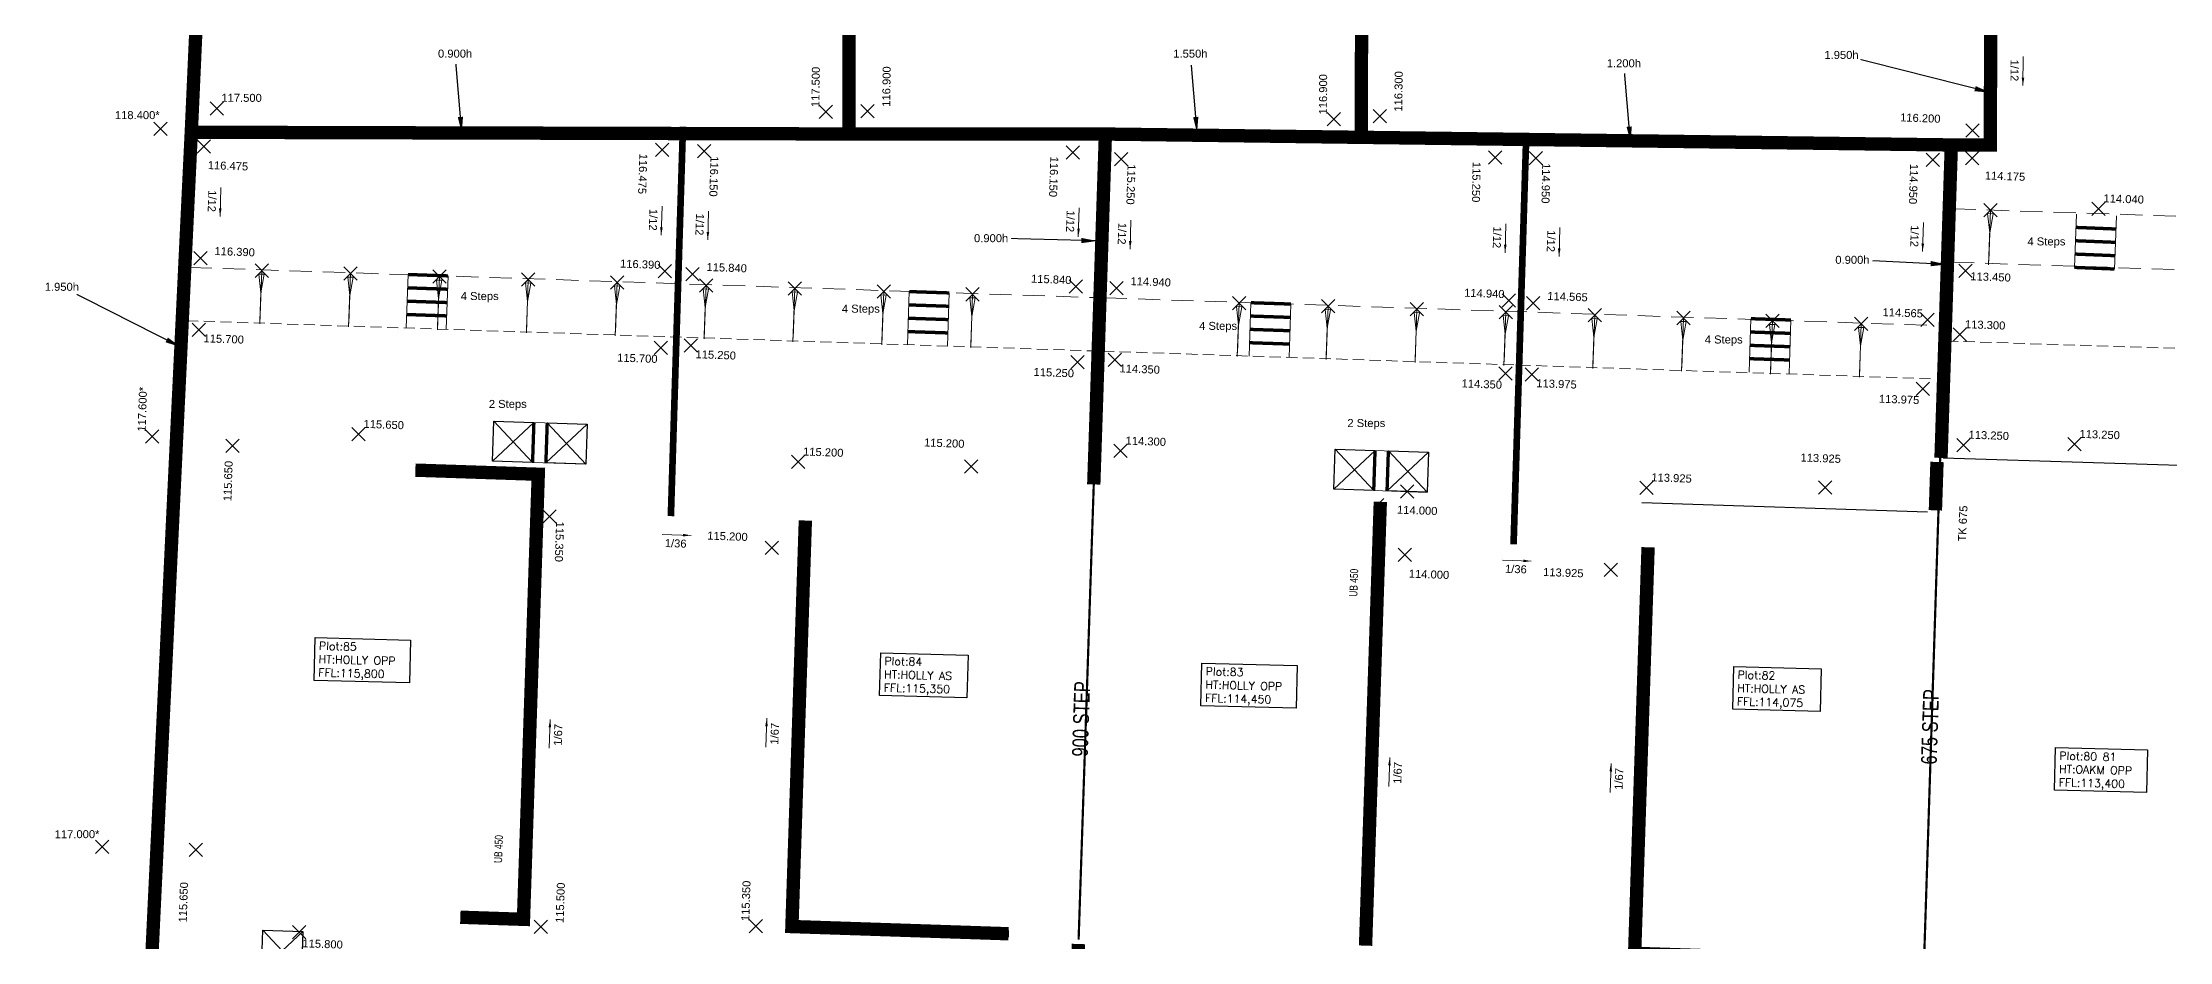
# Model space of a CAD drawing. Header units: metres. Extents: x 287878 to 288371, y 62805 to 63080.
# Drawn here: x 288022.21 to 288070.05, y 62839.13 to 62859.34 of the extents above; entities that cross this region are included whole.
import ezdxf
from ezdxf.enums import TextEntityAlignment as Align

# ---------------------------------------------------------------- set-up
doc = ezdxf.new("R2010")
doc.units = ezdxf.units.M
doc.header["$PDMODE"] = 3
doc.header["$PDSIZE"] = 0.15
doc.linetypes.add('DASHDOT', pattern=[25.399999999999995, 12.7, -6.349999999999999, 0, -6.349999999999999])
doc.linetypes.add('HIDDEN', pattern=[0.375, 0.25, -0.125])
for name, color, linetype, lineweight in [('EXP - DESIGN LINES', 1, 'HIDDEN', 9), ('EXP - LEVELS TEXT', 3, 'Continuous', 18), ('EXP - PLOT FFLS', 4, 'Continuous', 25), ('EXP - RETAINING WALLS - 0.6m', 190, 'Continuous', 18), ('EXP - RETAINING WALLS GRAVEL BOARD', 151, 'FENCELINE2', 18), ('EXP - STEPS', 240, 'Continuous', 18), ('EXP - TANKING', 12, 'TANKING', 35), ('EXP - UNDERBUILD', 94, 'UNDERBUILD', 35), ('EXP-EW-BANKS&CUTTINGS', 251, 'HIDDEN', 18), ('EXP-EW-GRADIENTS', 3, 'Continuous', 18), ('EXP-EW-GRADIENTS-TEXT', 3, 'Continuous', 18), ('EXP-EW-LEVEL-LANDING', 1, 'Continuous', 25), ('EXP-EW-LEVELS-POINTS', 3, 'Continuous', 18), ('EXP-EW-LEVELS-TEXT', 3, 'Continuous', 18), ('EXP-EW-PLOT-WALLS', 190, 'DASHDOT', 35), ('EXP-EW-RAISED-DPC', 160, 'TANKING', 35), ('EXP-EW-RETAINING-WALL-HEIGHTS', 3, 'Continuous', 18), ('EXP-LEVEL-LANDING', 1, 'Continuous', 25)]:
    doc.layers.add(name, color=color, linetype=linetype, lineweight=lineweight)
doc.layers.add('EXP-EW-BANKS&CUTTINGS-WORKING', color=255, linetype='Continuous', lineweight=18, plot=False)
doc.layers.add('EXP-EW-TANKING TEXT', color=3, linetype='Continuous', true_color=0x00ff00)
doc.layers.add('EXP_-_S3D_-_HOUSE_DOORS', color=3, linetype='Continuous', true_color=0x00ff00)
doc.layers.add('Working', color=181, linetype='Continuous', plot=False)
doc.layers.add('XREF - SS - FFFL$0$EXP - PEN 1', color=1, linetype='Continuous')
doc.styles.add('18 @ 1 to 200', font='arial.ttf', dxfattribs={"height": 0.36})
doc.styles.add('18 @ 1 to 500', font='arial.ttf', dxfattribs={"height": 0.9})
doc.styles.add('Century Gothic', font='arial.ttf')
doc.styles.add('ESTROAD', font='arial.ttf', dxfattribs={"width": 0.75})
doc.styles.add('XREF - SS - FFFL$0$Standard', font='simplex.shx')
doc.linetypes.add('FENCELINE2', pattern='A,6.349999999999999,-2.54,[132,ltypeshp.shx,S=2.54,R=0,X=-2.54,Y=0],-2.54,25.4', length=36.83)
doc.linetypes.add('TANKING', pattern='A,0.3,-0.1575,["V",Century Gothic,S=0.3,R=0,X=-0.1464,Y=-0.15],-0.1575', length=0.6150000000000001)
doc.linetypes.add('UNDERBUILD', pattern='A,0.3,-0.1575,["O",Century Gothic,S=0.3,R=0,X=-0.181,Y=-0.15],-0.1575', length=0.6150000000000001)
doc.dimstyles.new('1 to 200 (18)', dxfattribs={"dimtxt": 0.36, "dimasz": 0.36, "dimexe": 0.09, "dimexo": 0.09, "dimgap": 0.12, "dimtad": 1, "dimdec": 3, "dimzin": 0, "dimdsep": 46, "dimtxsty": '18 @ 1 to 200', "dimcen": 0.12, "dimadec": 0, "dimazin": 0, "dimtfac": 1, "dimtdec": 3, "dimtofl": 0, "dimtmove": 0, "dimatfit": 3, "dimfxl": 0.12, "dimtolj": 1, "dimtzin": 0, "dimarcsym": 1})

# ---------------------------------------------------------------- blocks, each defined once
blk = doc.blocks.new('*U269')
at = {"layer": 'EXP-EW-BANKS&CUTTINGS', "linetype": 'Continuous'}
blk.add_lwpolyline([(-1.119622613027761, 0.0121082392700796), (-0.4958328714856212, 0.0053622202457897), (-0.0806327414242874, -0.0595973265544403), (-0.0793133461491929, 0.0613270750215779), (-0.4958328714856212, 0.0053622202457897)], dxfattribs=at)
at = {"layer": 'EXP-EW-BANKS&CUTTINGS-WORKING'}
blk.add_line((-1.199595656814212, 0.0129731135036311), (0, 0), dxfattribs=at)
blk.add_point((0, 0), dxfattribs=at)
blk = doc.blocks.new('*U261')
at = {"layer": 'EXP-EW-BANKS&CUTTINGS', "linetype": 'Continuous'}
blk.add_lwpolyline([(-1.119622613027761, 0.0121082392700796), (-0.4958328714856212, 0.0053622202457897), (-0.0806327414242874, -0.0595973265544403), (-0.0793133461491929, 0.0613270750215779), (-0.4958328714856212, 0.0053622202457897)], dxfattribs=at)
at = {"layer": 'EXP-EW-BANKS&CUTTINGS-WORKING'}
blk.add_line((-1.199595656814212, 0.0129731135036311), (0, 0), dxfattribs=at)
blk.add_point((0, 0), dxfattribs=at)
blk = doc.blocks.new('*U262')
at = {"layer": 'EXP-EW-BANKS&CUTTINGS', "linetype": 'Continuous'}
blk.add_lwpolyline([(-1.119622613027761, 0.0121082392700796), (-0.4958328714856212, 0.0053622202457897), (-0.0806327414242874, -0.0595973265544403), (-0.0793133461491929, 0.0613270750215779), (-0.4958328714856212, 0.0053622202457897)], dxfattribs=at)
at = {"layer": 'EXP-EW-BANKS&CUTTINGS-WORKING'}
blk.add_line((-1.199595656814212, 0.0129731135036311), (0, 0), dxfattribs=at)
blk.add_point((0, 0), dxfattribs=at)
blk = doc.blocks.new('*U263')
at = {"layer": 'EXP-EW-BANKS&CUTTINGS', "linetype": 'Continuous'}
blk.add_lwpolyline([(-1.119622613027761, 0.0121082392700796), (-0.4958328714856212, 0.0053622202457897), (-0.0806327414242874, -0.0595973265544403), (-0.0793133461491929, 0.0613270750215779), (-0.4958328714856212, 0.0053622202457897)], dxfattribs=at)
at = {"layer": 'EXP-EW-BANKS&CUTTINGS-WORKING'}
blk.add_line((-1.199595656814212, 0.0129731135036311), (0, 0), dxfattribs=at)
blk.add_point((0, 0), dxfattribs=at)
blk = doc.blocks.new('*U264')
at = {"layer": 'EXP-EW-BANKS&CUTTINGS', "linetype": 'Continuous'}
blk.add_lwpolyline([(-1.119622613027761, 0.0121082392700796), (-0.4958328714856212, 0.0053622202457897), (-0.0806327414242874, -0.0595973265544403), (-0.0793133461491929, 0.0613270750215779), (-0.4958328714856212, 0.0053622202457897)], dxfattribs=at)
at = {"layer": 'EXP-EW-BANKS&CUTTINGS-WORKING'}
blk.add_line((-1.199595656814212, 0.0129731135036311), (0, 0), dxfattribs=at)
blk.add_point((0, 0), dxfattribs=at)
blk = doc.blocks.new('*U265')
at = {"layer": 'EXP-EW-BANKS&CUTTINGS', "linetype": 'Continuous'}
blk.add_lwpolyline([(-1.119622613027761, 0.0121082392700796), (-0.4958328714856212, 0.0053622202457897), (-0.0806327414242874, -0.0595973265544403), (-0.0793133461491929, 0.0613270750215779), (-0.4958328714856212, 0.0053622202457897)], dxfattribs=at)
at = {"layer": 'EXP-EW-BANKS&CUTTINGS-WORKING'}
blk.add_line((-1.199595656814212, 0.0129731135036311), (0, 0), dxfattribs=at)
blk.add_point((0, 0), dxfattribs=at)
blk = doc.blocks.new('*U266')
at = {"layer": 'EXP-EW-BANKS&CUTTINGS', "linetype": 'Continuous'}
blk.add_lwpolyline([(-1.119622613027761, 0.0121082392700796), (-0.4958328714856212, 0.0053622202457897), (-0.0806327414242874, -0.0595973265544403), (-0.0793133461491929, 0.0613270750215779), (-0.4958328714856212, 0.0053622202457897)], dxfattribs=at)
at = {"layer": 'EXP-EW-BANKS&CUTTINGS-WORKING'}
blk.add_line((-1.199595656814212, 0.0129731135036311), (0, 0), dxfattribs=at)
blk.add_point((0, 0), dxfattribs=at)
blk = doc.blocks.new('*U267')
at = {"layer": 'EXP-EW-BANKS&CUTTINGS', "linetype": 'Continuous'}
blk.add_lwpolyline([(-1.119622613027761, 0.0121082392700796), (-0.4958328714856212, 0.0053622202457897), (-0.0806327414242874, -0.0595973265544403), (-0.0793133461491929, 0.0613270750215779), (-0.4958328714856212, 0.0053622202457897)], dxfattribs=at)
at = {"layer": 'EXP-EW-BANKS&CUTTINGS-WORKING'}
blk.add_line((-1.199595656814212, 0.0129731135036311), (0, 0), dxfattribs=at)
blk.add_point((0, 0), dxfattribs=at)
blk = doc.blocks.new('*U268')
at = {"layer": 'EXP-EW-BANKS&CUTTINGS', "linetype": 'Continuous'}
blk.add_lwpolyline([(-1.119622613027761, 0.0121082392700796), (-0.4958328714856212, 0.0053622202457897), (-0.0806327414242874, -0.0595973265544403), (-0.0793133461491929, 0.0613270750215779), (-0.4958328714856212, 0.0053622202457897)], dxfattribs=at)
at = {"layer": 'EXP-EW-BANKS&CUTTINGS-WORKING'}
blk.add_line((-1.199595656814212, 0.0129731135036311), (0, 0), dxfattribs=at)
blk.add_point((0, 0), dxfattribs=at)
blk = doc.blocks.new('*U252')
at = {"layer": 'EXP-EW-BANKS&CUTTINGS', "linetype": 'Continuous'}
blk.add_lwpolyline([(-1.119622613027761, 0.0121082392700796), (-0.4958328714856212, 0.0053622202457897), (-0.0806327414242874, -0.0595973265544403), (-0.0793133461491929, 0.0613270750215779), (-0.4958328714856212, 0.0053622202457897)], dxfattribs=at)
at = {"layer": 'EXP-EW-BANKS&CUTTINGS-WORKING'}
blk.add_line((-1.199595656814212, 0.0129731135036311), (0, 0), dxfattribs=at)
blk.add_point((0, 0), dxfattribs=at)
blk = doc.blocks.new('*U253')
at = {"layer": 'EXP-EW-BANKS&CUTTINGS', "linetype": 'Continuous'}
blk.add_lwpolyline([(-1.119622613027761, 0.0121082392700796), (-0.4958328714856212, 0.0053622202457897), (-0.0806327414242874, -0.0595973265544403), (-0.0793133461491929, 0.0613270750215779), (-0.4958328714856212, 0.0053622202457897)], dxfattribs=at)
at = {"layer": 'EXP-EW-BANKS&CUTTINGS-WORKING'}
blk.add_line((-1.199595656814212, 0.0129731135036311), (0, 0), dxfattribs=at)
blk.add_point((0, 0), dxfattribs=at)
blk = doc.blocks.new('*U254')
at = {"layer": 'EXP-EW-BANKS&CUTTINGS', "linetype": 'Continuous'}
blk.add_lwpolyline([(-1.119622613027761, 0.0121082392700796), (-0.4958328714856212, 0.0053622202457897), (-0.0806327414242874, -0.0595973265544403), (-0.0793133461491929, 0.0613270750215779), (-0.4958328714856212, 0.0053622202457897)], dxfattribs=at)
at = {"layer": 'EXP-EW-BANKS&CUTTINGS-WORKING'}
blk.add_line((-1.199595656814212, 0.0129731135036311), (0, 0), dxfattribs=at)
blk.add_point((0, 0), dxfattribs=at)
blk = doc.blocks.new('*U255')
at = {"layer": 'EXP-EW-BANKS&CUTTINGS', "linetype": 'Continuous'}
blk.add_lwpolyline([(-1.119622613027761, 0.0121082392700796), (-0.4958328714856212, 0.0053622202457897), (-0.0806327414242874, -0.0595973265544403), (-0.0793133461491929, 0.0613270750215779), (-0.4958328714856212, 0.0053622202457897)], dxfattribs=at)
at = {"layer": 'EXP-EW-BANKS&CUTTINGS-WORKING'}
blk.add_line((-1.199595656814212, 0.0129731135036311), (0, 0), dxfattribs=at)
blk.add_point((0, 0), dxfattribs=at)
blk = doc.blocks.new('*U256')
at = {"layer": 'EXP-EW-BANKS&CUTTINGS', "linetype": 'Continuous'}
blk.add_lwpolyline([(-1.119622613027761, 0.0121082392700796), (-0.4958328714856212, 0.0053622202457897), (-0.0806327414242874, -0.0595973265544403), (-0.0793133461491929, 0.0613270750215779), (-0.4958328714856212, 0.0053622202457897)], dxfattribs=at)
at = {"layer": 'EXP-EW-BANKS&CUTTINGS-WORKING'}
blk.add_line((-1.199595656814212, 0.0129731135036311), (0, 0), dxfattribs=at)
blk.add_point((0, 0), dxfattribs=at)
blk = doc.blocks.new('*U257')
at = {"layer": 'EXP-EW-BANKS&CUTTINGS', "linetype": 'Continuous'}
blk.add_lwpolyline([(-1.119622613027761, 0.0121082392700796), (-0.4958328714856212, 0.0053622202457897), (-0.0806327414242874, -0.0595973265544403), (-0.0793133461491929, 0.0613270750215779), (-0.4958328714856212, 0.0053622202457897)], dxfattribs=at)
at = {"layer": 'EXP-EW-BANKS&CUTTINGS-WORKING'}
blk.add_line((-1.199595656814212, 0.0129731135036311), (0, 0), dxfattribs=at)
blk.add_point((0, 0), dxfattribs=at)
blk = doc.blocks.new('*U258')
at = {"layer": 'EXP-EW-BANKS&CUTTINGS', "linetype": 'Continuous'}
blk.add_lwpolyline([(-1.119622613027761, 0.0121082392700796), (-0.4958328714856212, 0.0053622202457897), (-0.0806327414242874, -0.0595973265544403), (-0.0793133461491929, 0.0613270750215779), (-0.4958328714856212, 0.0053622202457897)], dxfattribs=at)
at = {"layer": 'EXP-EW-BANKS&CUTTINGS-WORKING'}
blk.add_line((-1.199595656814212, 0.0129731135036311), (0, 0), dxfattribs=at)
blk.add_point((0, 0), dxfattribs=at)
blk = doc.blocks.new('*U259')
at = {"layer": 'EXP-EW-BANKS&CUTTINGS', "linetype": 'Continuous'}
blk.add_lwpolyline([(-1.119622613027761, 0.0121082392700796), (-0.4958328714856212, 0.0053622202457897), (-0.0806327414242874, -0.0595973265544403), (-0.0793133461491929, 0.0613270750215779), (-0.4958328714856212, 0.0053622202457897)], dxfattribs=at)
at = {"layer": 'EXP-EW-BANKS&CUTTINGS-WORKING'}
blk.add_line((-1.199595656814212, 0.0129731135036311), (0, 0), dxfattribs=at)
blk.add_point((0, 0), dxfattribs=at)
blk = doc.blocks.new('*U25')
at = {"layer": 'EXP - STEPS'}
for p, q in [((-0.4500000000116416, 1.200000000000727), (-0.4500000000116416, 2.400000000001455)), ((0.4499999999825377, 1.200000000000727), (0.4499999999825377, 2.400000000001455))]:
    blk.add_line(p, q, dxfattribs=at)
at = {"layer": 'EXP - STEPS', "const_width": 0.075}
for points in [[(-0.4500000000116416, 2.099999999998544), (0.4499999999825377, 2.099999999998544)], [(-0.4500000000116416, 1.799999999999272), (0.4499999999825377, 1.799999999999272)], [(-0.4500000000116416, 1.5), (0.4499999999825377, 1.5)], [(-0.4500000000116416, 1.200000000000727), (0.4499999999825377, 1.200000000000727)]]:
    blk.add_lwpolyline(points, dxfattribs=at)
blk = doc.blocks.new('*U476')
at = {"layer": 'EXP-LEVEL-LANDING', "ltscale": 2}
for p, q in [((-7.508289710157924, -0.0680370564828475), (-8.633588332908792, 0.5266923018749076)), ((-7.773574342363579, 0.7919769340762713), (-8.368303700703137, -0.3333216886842119))]:
    blk.add_line(p, q, dxfattribs=at)
blk.add_lwpolyline([(-8.368303700703137, -0.3333216886842119), (-8.633588332908792, 0.5266923018749076), (-7.773574342363579, 0.7919769340762713), (-7.508289710157924, -0.0680370564828475)], close=True, dxfattribs=at)
blk = doc.blocks.new('*U477')
at = {"layer": 'EXP-LEVEL-LANDING', "ltscale": 2}
for p, q in [((-7.508289710157924, -0.0680370564828475), (-8.633588332908792, 0.5266923018749076)), ((-7.773574342363579, 0.7919769340762713), (-8.368303700703137, -0.3333216886842119))]:
    blk.add_line(p, q, dxfattribs=at)
blk.add_lwpolyline([(-8.368303700703137, -0.3333216886842119), (-8.633588332908792, 0.5266923018749076), (-7.773574342363579, 0.7919769340762713), (-7.508289710157924, -0.0680370564828475)], close=True, dxfattribs=at)
blk = doc.blocks.new('*U478')
at = {"layer": 'EXP-LEVEL-LANDING', "ltscale": 2}
for p, q in [((-7.508289710157924, -0.0680370564828475), (-8.633588332908792, 0.5266923018749076)), ((-7.773574342363579, 0.7919769340762713), (-8.368303700703137, -0.3333216886842119))]:
    blk.add_line(p, q, dxfattribs=at)
blk.add_lwpolyline([(-8.368303700703137, -0.3333216886842119), (-8.633588332908792, 0.5266923018749076), (-7.773574342363579, 0.7919769340762713), (-7.508289710157924, -0.0680370564828475)], close=True, dxfattribs=at)
blk = doc.blocks.new('*U470')
at = {"layer": 'EXP-LEVEL-LANDING', "ltscale": 2}
for p, q in [((-7.508289710157924, -0.0680370564828475), (-8.633588332908792, 0.5266923018749076)), ((-7.773574342363579, 0.7919769340762713), (-8.368303700703137, -0.3333216886842119))]:
    blk.add_line(p, q, dxfattribs=at)
blk.add_lwpolyline([(-8.368303700703137, -0.3333216886842119), (-8.633588332908792, 0.5266923018749076), (-7.773574342363579, 0.7919769340762713), (-7.508289710157924, -0.0680370564828475)], close=True, dxfattribs=at)
blk = doc.blocks.new('*U471')
at = {"layer": 'EXP-EW-BANKS&CUTTINGS', "linetype": 'Continuous'}
blk.add_lwpolyline([(-1.150808669502704, 0.0124455031206798), (-0.5096438393531486, 0.0055115799509889), (-0.0828786921567285, -0.0612573551837802), (-0.0815225463416904, 0.0630352842010031), (-0.5096438393531486, 0.0055115799509889)], dxfattribs=at)
at = {"layer": 'EXP-EW-BANKS&CUTTINGS-WORKING'}
blk.add_line((-1.233009288751616, 0.0133344676292735), (0, 0), dxfattribs=at)
blk.add_point((0, 0), dxfattribs=at)
blk = doc.blocks.new('XREF - SS - FFFL')
at = {"layer": 'XREF - SS - FFFL$0$EXP - PEN 1', "char_height": 0.18, "attachment_point": 1, "rotation": 358.5908716301468, "style": 'XREF - SS - FFFL$0$Standard', "bg_fill": 19, "box_fill_scale": 1.5, "bg_fill_color": 256, "bg_fill_transparency": 0}
for s, width, insert in [('\\pt0.9;Plot:85\\P\\ptz;HT:HOLLY OPP  \\PFFL:115,800', 1.964657142857142, (583.4230723295994, 110.4982278223978)), ('\\pt0.9;Plot:84\\P\\ptz;HT:HOLLY AS  \\PFFL:115,350', 1.784657142857142, (596.1425497026302, 110.1560699047122)), ('\\pt0.9;Plot:83\\P\\ptz;HT:HOLLY OPP  \\PFFL:114,450', 1.964657142857142, (603.3679343332115, 109.9243415742417)), ('\\pt0.9;Plot:82\\P\\ptz;HT:HOLLY AS  \\PFFL:114,075', 1.784657142857142, (615.331237165144, 109.847532980003)), ('\\pt0.9;Plot:80 81\\P\\ptz;HT:OAKM OPP  \\PFFL:113,400', 1.887514285714285, (622.5696714995652, 108.0274239387629))]:
    blk.add_mtext_dynamic_manual_height_columns(s, width=width, gutter_width=1, heights=[0], dxfattribs=dict(at, insert=insert))
blk = doc.blocks.new('*U333')
at = {"layer": 'EXP-LEVEL-LANDING', "ltscale": 2}
for p, q in [((-7.617722562955793, 0.4595670970735624), (-8.743126915161351, 1.054096359679208)), ((-8.477689370370493, 0.1941295522784117), (-7.883160107746649, 1.319533904474354))]:
    blk.add_line(p, q, dxfattribs=at)
blk.add_lwpolyline([(-8.743126915161351, 1.054096359679208), (-7.883160107746649, 1.319533904474354), (-7.617722562955793, 0.4595670970735624), (-8.477689370370493, 0.1941295522784117)], close=True, dxfattribs=at)
blk = doc.blocks.new('*U42')
at = {"layer": 'EXP-EW-GRADIENTS-TEXT', "color": 0, "style": '18 @ 1 to 200'}
blk.add_attdef('1/00', (0.1298908593511987, -0.5600000000419165), '', height=0.3599999999999999, rotation=3.3351721e-09, dxfattribs=at)
at = {"layer": 'EXP-EW-GRADIENTS'}
blk.add_leader([(1.299999999871943, 5.82091e-11), (0, 0)], dimstyle='1 to 200 (18)', dxfattribs=at)
blk = doc.blocks.new('*U346')
at = {"layer": 'EXP-EW-GRADIENTS-TEXT', "color": 0, "style": '18 @ 1 to 200'}
blk.add_attdef('1/00', (0.1298908593511978, -0.5600000000419165), '', height=0.3599999999999999, rotation=3.3351603e-09, dxfattribs=at)
at = {"layer": 'EXP-EW-GRADIENTS'}
blk.add_leader([(1.299999999871943, 5.82081e-11), (0, 0)], dimstyle='1 to 200 (18)', dxfattribs=at)
blk = doc.blocks.new('*U347')
at = {"layer": 'EXP-EW-GRADIENTS-TEXT', "color": 0, "style": '18 @ 1 to 200'}
blk.add_attdef('1/00', (0.1298908593511978, -0.5600000000419165), '', height=0.3599999999999999, rotation=3.3351603e-09, dxfattribs=at)
at = {"layer": 'EXP-EW-GRADIENTS'}
blk.add_leader([(1.299999999871943, 5.82081e-11), (0, 0)], dimstyle='1 to 200 (18)', dxfattribs=at)
blk = doc.blocks.new('*U348')
at = {"layer": 'EXP-EW-GRADIENTS-TEXT', "color": 0, "style": '18 @ 1 to 200'}
blk.add_attdef('1/00', (0.1298908593511978, -0.5600000000419165), '', height=0.3599999999999999, rotation=3.3351603e-09, dxfattribs=at)
at = {"layer": 'EXP-EW-GRADIENTS'}
blk.add_leader([(1.299999999871943, 5.82081e-11), (0, 0)], dimstyle='1 to 200 (18)', dxfattribs=at)
blk = doc.blocks.new('*U349')
at = {"layer": 'EXP-EW-GRADIENTS-TEXT', "color": 0, "style": '18 @ 1 to 200'}
blk.add_attdef('1/00', (0.1298908593511978, -0.5600000000419165), '', height=0.3599999999999999, rotation=3.3351603e-09, dxfattribs=at)
at = {"layer": 'EXP-EW-GRADIENTS'}
blk.add_leader([(1.299999999871943, 5.82081e-11), (0, 0)], dimstyle='1 to 200 (18)', dxfattribs=at)
blk = doc.blocks.new('*U340')
at = {"layer": 'EXP-EW-GRADIENTS-TEXT', "color": 0, "style": '18 @ 1 to 200'}
blk.add_attdef('1/00', (0.1298908593511978, -0.5600000000419165), '', height=0.3599999999999999, rotation=3.3351603e-09, dxfattribs=at)
at = {"layer": 'EXP-EW-GRADIENTS'}
blk.add_leader([(1.299999999871943, 5.82081e-11), (0, 0)], dimstyle='1 to 200 (18)', dxfattribs=at)
blk = doc.blocks.new('*U341')
at = {"layer": 'EXP-EW-GRADIENTS-TEXT', "color": 0, "style": '18 @ 1 to 200'}
blk.add_attdef('1/00', (0.1298908593511978, -0.5600000000419165), '', height=0.3599999999999999, rotation=3.3351603e-09, dxfattribs=at)
at = {"layer": 'EXP-EW-GRADIENTS'}
blk.add_leader([(1.299999999871943, 5.82081e-11), (0, 0)], dimstyle='1 to 200 (18)', dxfattribs=at)

msp = doc.modelspace()

# ---------------------------------------------------------------- linework, layer by layer
at = {"layer": 'EXP - DESIGN LINES'}
for points in [[(288025.4587412629, 62853.08267021187), (288045.8454479971, 62852.40420808026)], [(288046.0603290359, 62852.397056918), (288064.7050087987, 62851.77656880584)]]:
    msp.add_lwpolyline(points, dxfattribs=at)
at = {"layer": 'EXP - RETAINING WALLS - 0.6m', "const_width": 0.3}
for points in [[(288040.3438308031, 62857.35491078734), (288040.3937563641, 62878.83951242342)], [(288051.9214960473, 62878.9210360625), (288051.8710149468, 62857.2078614983)], [(288025.5555865434, 62857.36012226509), (288025.8674139732, 62864.2878589737)], [(288065.1431819965, 62857.03532104014), (288066.0206547596, 62857.03332637487), (288066.0305996555, 62861.4081833617)], [(288025.2042601993, 62850.06097056664), (288025.5582178586, 62857.4197531061)], [(288025.557254758, 62857.32075227119), (288040.3020918509, 62857.28230665718)], [(288040.3020918509, 62857.28230665718), (288046.0993174537, 62857.2807397129)], [(288045.8531052141, 62849.40229155707), (288046.1116870233, 62857.17229322488)], [(288046.098543794, 62857.28074493944), (288051.7295215637, 62857.20818315711)], [(288051.7295231639, 62857.20818313649), (288055.414957174, 62857.16068887285)], [(288055.414957174, 62857.16068887285), (288065.1411679073, 62857.03534699575)], [(288065.1431819965, 62857.03532104014), (288064.9104600823, 62849.99769441652)], [(288024.792233548, 62841.42769494441), (288025.2042601993, 62850.06097056664)], [(288024.5936518435, 62837.2662991184), (288024.792233548, 62841.42769494441)], [(288045.5091855292, 62839.06801271187), (288045.4443264011, 62837.11909165375), (288038.815372485, 62837.33316938214)]]:
    msp.add_lwpolyline(points, dxfattribs=at)
at = {"layer": 'EXP - RETAINING WALLS GRAVEL BOARD', "ltscale": 0.05, "const_width": 0.15}
for points in [[(288036.3414021841, 62848.68863980921), (288036.6129685588, 62857.44779099553)], [(288055.2959829709, 62848.05406390855), (288055.5736793102, 62857.01271529183)]]:
    msp.add_lwpolyline(points, dxfattribs=at)
at = {"layer": 'EXP - STEPS'}
for p, q in [((288033.2599043807, 62850.793276707, -0.0090546223212141), (288034.4592404171, 62850.75336340279, -0.0090546223212141)), ((288052.1799665661, 62850.16316211554, 2.83378881216e-05), (288053.3793026025, 62850.12324881131, 2.83378881216e-05)), ((288033.2299694026, 62849.89377467973, -0.0090546223212141), (288034.4293054389, 62849.85386137551, -0.0090546223212141)), ((288052.150031588, 62849.26366008826, 2.83378881216e-05), (288053.3493676244, 62849.22374678403, 2.83378881216e-05))]:
    msp.add_line(p, q, dxfattribs=at)
at = {"layer": 'EXP - STEPS', "const_width": 0.075}
for points, elevation in [([(288033.2599043807, 62850.793276707), (288033.2299694026, 62849.89377467973)], -0.0090546223212141), ([(288033.5597383898, 62850.78329838095), (288033.5298034117, 62849.88379635367)], -0.0090546223212141), ([(288052.1799665661, 62850.16316211554), (288052.150031588, 62849.26366008826)], 2.83378881216e-05), ([(288052.4798005753, 62850.15318378948), (288052.4498655971, 62849.25368176221)], 2.83378881216e-05)]:
    msp.add_lwpolyline(points, dxfattribs=dict(at, elevation=elevation))
at = {"layer": 'EXP - TANKING', "const_width": 0.3, "flags": 128}
msp.add_lwpolyline([(288064.7842070641, 62848.81980510135), (288064.8203784236, 62849.90669685742)], dxfattribs=at)
at = {"layer": 'EXP - UNDERBUILD', "const_width": 0.3, "flags": 128}
for points in [[(288031.6051446477, 62839.66983821441), (288033.0256082658, 62839.62256589464), (288033.3586764749, 62849.63077525648), (288030.5939570495, 62849.72278373817)], [(288051.966517801, 62839.03071415561), (288052.2986297986, 62849.01018942342)]]:
    msp.add_lwpolyline(points, dxfattribs=at)
at = {"layer": 'EXP-EW-BANKS&CUTTINGS', "ltscale": 2}
for points in [[(288025.5160419204, 62854.28142760349), (288045.8853613066, 62853.60354411645)], [(288046.1002423455, 62853.5963929542), (288064.7449222624, 62852.9759048369)]]:
    msp.add_lwpolyline(points, dxfattribs=at)
at = {"layer": 'EXP-EW-LEVELS-POINTS'}
for p in [(288026.1261306058, 62857.85613300687), (288039.8293433284, 62857.77729170797), (288040.7673373335, 62857.79492499709), (288051.2503386361, 62857.61447063102), (288052.2846698396, 62857.68563485165), (288024.8603600643, 62857.39889962965), (288025.8355829665, 62857.00214019374), (288065.6205813798, 62857.35680478055), (288036.1425992949, 62856.92878550241), (288037.0884990983, 62856.89377187138), (288045.3859113957, 62856.86285233441), (288046.4689653651, 62856.71400724281), (288054.8835805248, 62856.7502125942), (288055.7932232415, 62856.73715582421), (288064.7253600917, 62856.70172496068), (288065.6127119627, 62856.7367737957), (288025.758682345, 62854.49039068224), (288025.7238607802, 62852.88123748774), (288064.4993205122, 62851.54868467535), (288024.671714825, 62850.47663019692), (288026.4837331858, 62850.26828514114), (288029.3154774165, 62850.52914803573), (288065.4174759425, 62850.28711406217), (288067.9124770002, 62850.30437444973), (288039.2020241532, 62849.90816002379), (288043.0990812359, 62849.80506056578), (288046.4560234619, 62850.15369971051), (288058.2829673347, 62849.32777134316), (288062.3020005494, 62849.33199987569), (288052.8997274695, 62849.24271708439, -0.004527311160604), (288033.6135284883, 62848.6790527413), (288038.6135012271, 62847.97809326509), (288052.8510226144, 62847.81611124986), (288057.4871038936, 62847.48354173236), (288023.5457756656, 62841.25453342476), (288025.6548314571, 62841.18183587464), (288027.9829854759, 62839.33324810663), (288033.4191878822, 62839.45040830036), (288038.2508235511, 62839.47150461934)]:
    msp.add_point(p, dxfattribs=at)
at = {"layer": 'EXP-EW-PLOT-WALLS', "ltscale": 0.05, "const_width": 0.05}
for points in [[(288064.891428655, 62849.99706443828), (288064.5204981398, 62838.41309959209)], [(288045.8531052141, 62849.40229155707), (288045.5124870826, 62839.16721814033)]]:
    msp.add_lwpolyline(points, dxfattribs=at)
at = {"layer": 'Working'}
for points in [[(288024.792233548, 62841.42769494441), (288025.2042601993, 62850.06097056664)], [(288052.2211767144, 62848.93772550302), (288052.3760828827, 62849.08265334383)], [(288064.6051419862, 62848.77573011144), (288058.1786997531, 62848.98959975468)]]:
    msp.add_lwpolyline(points, dxfattribs=at)

# ---------------------------------------------------------------- block references
at = {"layer": 'EXP - STEPS'}
for p, rotation in [((288068.3123313383, 62853.06467545439), 357.7189071702463), ((288030.9215774929, 62855.30560349338), 178.0257976980992), ((288042.190572846, 62854.92230150535), 178.094400656644), ((288049.8790981024, 62854.67184334656), 178.094400656644), ((288061.1226497332, 62854.31300643461), 178.094400656644)]:
    msp.add_blockref('*U25', p, dxfattribs=dict(at, rotation=rotation))
at = {"layer": 'EXP-EW-BANKS&CUTTINGS', "linetype": 'Continuous'}
for name, p, rotation in [('*U471', (288066.0229313198, 62855.57125004186), 88.73475476288176), ('*U269', (288027.1372167234, 62854.20835961068), 88.53377638911279), ('*U261', (288029.1361101174, 62854.14183743686), 88.53377638911279), ('*U262', (288031.1350035114, 62854.07531526303), 88.53377638911279), ('*U263', (288033.1338969053, 62854.00879308919), 88.53377638911279), ('*U264', (288035.1327902993, 62853.94227091536), 88.53377638911279), ('*U265', (288037.1316836932, 62853.87574874154), 88.53377638911279), ('*U266', (288039.1305770872, 62853.80922656771), 88.53377638911279), ('*U267', (288041.1294704811, 62853.74270439388), 88.53377638911279), ('*U268', (288043.1283638751, 62853.67618222005), 88.53377638911279), ('*U252', (288049.1250440569, 62853.47661569856), 88.53377638911279), ('*U253', (288051.1239374509, 62853.41009352473), 88.53377638911279), ('*U254', (288053.1228308449, 62853.34357135091), 88.53377638911279), ('*U255', (288055.1217242388, 62853.27704917707), 88.53377638911279), ('*U256', (288057.1206176327, 62853.21052700324), 88.53377638911279), ('*U257', (288059.1195110267, 62853.14400482942), 88.53377638911279), ('*U258', (288061.1184044207, 62853.07748265559), 88.53377638911279), ('*U259', (288063.1172978146, 62853.01096048176), 88.53377638911279)]:
    msp.add_blockref(name, p, dxfattribs=dict(at, rotation=rotation))
at = {"layer": 'EXP-EW-GRADIENTS', "xscale": 0.5, "yscale": 0.5, "zscale": 0.5, "rotation": 268.2241858592724}
msp.add_blockref('*U42', (288026.2197489957, 62856.07786790651), dxfattribs=at).add_auto_attribs({'1/00': '1/12'})
at = {"layer": 'EXP-EW-LEVEL-LANDING', "extrusion": (0.0102868362067501, 0.0065981477227417, 0.9999253199351862), "rotation": 160.9406070921249}
for name, p in [('*U470', (288010.0009920925, 62832.29240661355, 3377.634488334257)), ('*U478', (288011.200443529, 62832.25639620878, 3377.637506839129)), ('*U477', (288028.9199597199, 62831.66096160139, 3377.834040607717)), ('*U476', (288030.1194111563, 62831.62495119663, 3377.837059112589))]:
    msp.add_blockref(name, p, dxfattribs=at)

# ---------------------------------------------------------------- texts
at = {"layer": 'EXP - LEVELS TEXT', "char_height": 0.18, "attachment_point": 1, "style": '18 @ 1 to 500'}
for s, width, insert in [('4 Steps', 0.8448286493860845, (288066.8560740958, 62854.95602803443)), ('4 Steps', 0.8448286493860845, (288031.6146496077, 62853.72807102302)), ('4 Steps', 0.8448286493860845, (288040.1881788097, 62853.44378704203)), ('4 Steps', 0.8448286493860845, (288048.2246050858, 62853.05670088118)), ('4 Steps', 0.8448286493860845, (288059.5966635159, 62852.75074297495)), ('2 Steps', 2.150534407410304, (288032.2467442918, 62851.30181832037)), ('2 Steps', 2.150534407410304, (288051.5578486477, 62850.87199256587))]:
    msp.add_mtext_dynamic_manual_height_columns(s, width=width, gutter_width=1, heights=[0], dxfattribs=dict(at, insert=insert))
at = {"layer": 'EXP - PLOT FFLS', "style": 'ESTROAD', "width": 0.75}
for s, p in [('900 STEP', (288045.7177850718, 62843.27638633818)), ('675 STEP', (288064.8132686166, 62843.09862843961))]:
    msp.add_text(s, height=0.355, rotation=88.16595665260093, dxfattribs=at).set_placement(p)
at = {"layer": 'EXP-EW-LEVELS-TEXT', "style": '18 @ 1 to 200'}
for s, rotation, p in [('117.500', 89.26463583108936, (288039.6807859377, 62857.88375030152)), ('116.900', 89.25870214098107, (288041.2738933042, 62857.89292273015)), ('116.900', 89.87272808555787, (288051.1006597657, 62857.71934658738)), ('116.300', 89.25870214099409, (288052.7912258103, 62857.78363258472)), ('117.500', 359.8535744565461, (288026.231056593, 62858.00577680947)), ('118.400*', 0.0412941877095888, (288023.8357771257, 62857.61570477683)), ('116.200', 357.906623861003, (288063.9875742674, 62857.56650696855)), ('116.475', 357.9066238610033, (288025.9216007059, 62856.49341290362)), ('116.475', 268.0923660007032, (288035.6341535308, 62856.84111901972)), ('116.150', 268.0973675017212, (288037.2348569645, 62856.7843090675)), ('116.150', 268.0909612630078, (288044.8774634824, 62856.77519831747)), ('115.250', 268.0968949606042, (288046.6153223286, 62856.60454323186)), ('115.250', 268.8956020018904, (288054.3764136898, 62856.65542700107)), ('114.950', 268.8997138350337, (288055.9410995792, 62856.62975322088)), ('114.950', 268.090211297323, (288064.2169110311, 62856.61407759901)), ('114.175', 357.9066238610034, (288065.8934938491, 62856.26058371997)), ('116.390', 357.9125575511626, (288026.0726756843, 62854.56117743728)), ('115.700', 357.9125575511626, (288025.8257158026, 62852.59961194093)), ('117.600*', 88.09829969086258, (288024.5253551778, 62850.58609061957)), ('113.975', 357.9125575511626, (288063.5106573312, 62851.24048450516)), ('115.650', 357.9125575511624, (288029.4254117337, 62850.67515206437)), ('115.200', 357.906623861003, (288042.0330153039, 62850.25730152136)), ('114.300', 357.9125575511624, (288046.5659577791, 62850.29970373915)), ('113.250', 357.9125575511624, (288065.5274102596, 62850.4331180908)), ('113.250', 357.9125575511624, (288068.0224113174, 62850.45037847837)), ('115.200', 357.9125575511624, (288039.3119584704, 62850.05416405243)), ('113.925', 357.906623861003, (288061.7471245325, 62849.91872631829)), ('115.650', 88.09096169456267, (288026.4554281582, 62849.02076905178)), ('113.925', 357.9125575511624, (288058.3929016518, 62849.47377537179)), ('115.350', 268.0969229858982, (288033.7598855053, 62848.56958880194)), ('114.000', 357.9066238610043, (288052.6723664956, 62848.74544459233, -0.004527311160604)), ('115.200', 357.9125575511624, (288037.1576252127, 62848.16305635002)), ('114.000', 357.9066238610034, (288052.9370493238, 62847.30762936202)), ('113.925', 357.9125575511626, (288055.9578886653, 62847.34416713368)), ('117.000*', 0.0412941877095888, (288022.4809908183, 62841.44683719593)), ('115.650', 88.09096169456114, (288025.4503842225, 62839.54816253974)), ('115.500', 88.09098416209065, (288033.9276357604, 62839.53806252052)), ('115.350', 88.09689552654976, (288038.1044665866, 62839.58096862885)), ('115.800', 357.9066238610033, (288028.0505192378, 62838.99578001864))]:
    msp.add_text(s, height=0.18, rotation=rotation, dxfattribs=at).set_placement(p)
at = {"layer": 'EXP-EW-TANKING TEXT', "insert": (288065.4725784419, 62848.11352099376), "char_height": 0.18, "attachment_point": 7, "rotation": 87.35933770896098, "style": '18 @ 1 to 200'}
msp.add_mtext('TK 675', dxfattribs=at)
at = {"layer": 'EXP_-_S3D_-_HOUSE_DOORS', "char_height": 0.18, "width": 2.449999999999999, "attachment_point": 5, "rotation": 88.05156409569169, "line_spacing_factor": 0.888, "style": 'ESTROAD'}
for insert in [(288051.7028808284, 62847.19114710923), (288032.4644981572, 62841.20355405379)]:
    msp.add_mtext('UB 450', dxfattribs=dict(at, insert=insert))

# ---------------------------------------------------------------- leaders
at = {"layer": 'EXP-EW-RETAINING-WALL-HEIGHTS'}
for points in [[(288031.6376407595, 62857.30567815178), (288031.4874531958, 62859.08905958781)], [(288048.1771443244, 62857.30520354941), (288048.0269567607, 62859.08858498544)], [(288066.0233361026, 62858.21287540792), (288062.6721722306, 62859.05952982547)], [(288057.9272248631, 62857.08815006876), (288057.7770372993, 62858.87153150478)], [(288045.931946581, 62854.87605499234), (288043.5446069417, 62854.93885559599)], [(288065.0374474095, 62854.34878001071), (288062.9180706342, 62854.45259717818)], [(288025.3211332055, 62852.48912266968), (288022.6425318068, 62853.84547459811)]]:
    msp.add_leader(points, dimstyle='1 to 200 (18)', dxfattribs=at)

# ---------------------------------------------------------------- next in the draw order: wipeouts: each hides what was drawn before it
for points in [[(288031.0384658493, 62859.07723521032), (288031.0826435727, 62859.17387162214), (288031.1715086657, 62859.2360047873), (288031.2735380934, 62859.27376620949), (288031.38043130934, 62859.294428832654), (288031.48912470613, 62859.301035766635), (288031.5978181029, 62859.29442883265), (288031.704711319, 62859.27376620946), (288031.8067407465, 62859.23600478734), (288031.89560583956, 62859.17387162211), (288031.93978356296, 62859.07723521032), (288031.89560583956, 62858.98059879854), (288031.8067407465, 62858.91846563332), (288031.704711319, 62858.88070421119), (288031.5978181029, 62858.860041588), (288031.48912470613, 62858.85343465401), (288031.38043130934, 62858.860041588), (288031.2735380934, 62858.88070421116), (288031.1715086658, 62858.91846563332), (288031.0826435727, 62858.980598798546)], [(288047.5970149031, 62859.05771511881), (288047.6411926265, 62859.154351530626), (288047.7300577195, 62859.21648469579), (288047.83208714717, 62859.25424611798), (288047.93898036313, 62859.27490874114), (288048.0476737599, 62859.281515675124), (288048.1563671567, 62859.274908741136), (288048.2632603728, 62859.25424611795), (288048.3652898003, 62859.216484695826), (288048.45415489335, 62859.1543515306), (288048.49833261676, 62859.05771511881), (288048.45415489335, 62858.96107870703), (288048.3652898003, 62858.898945541805), (288048.2632603728, 62858.861184119676), (288048.1563671567, 62858.84052149649), (288048.0476737599, 62858.8339145625), (288047.93898036313, 62858.84052149649), (288047.83208714717, 62858.86118411965), (288047.7300577196, 62858.898945541805), (288047.6411926265, 62858.961078707034)], [(288057.3470954417, 62858.86605562383), (288057.3912731651, 62858.962692035646), (288057.48013825814, 62859.02482520081), (288057.5821676858, 62859.062586623), (288057.68906090176, 62859.08324924616), (288057.79775429855, 62859.089856180144), (288057.90644769534, 62859.083249246156), (288058.0133409114, 62859.06258662297), (288058.1153703389, 62859.024825200846), (288058.204235432, 62858.96269203562), (288058.2484131554, 62858.86605562383), (288058.204235432, 62858.76941921205), (288058.1153703389, 62858.707286046825), (288058.0133409114, 62858.669524624696), (288057.90644769534, 62858.64886200151), (288057.79775429855, 62858.64225506752), (288057.68906090176, 62858.64886200151), (288057.5821676858, 62858.66952462467), (288057.4801382582, 62858.707286046825), (288057.3912731651, 62858.769419212054)], [(288062.2303269423, 62859.027390259536), (288062.2745046657, 62859.12402667135), (288062.3633697587, 62859.186159836514), (288062.46539918636, 62859.2239212587), (288062.5722924023, 62859.24458388187), (288062.6809857991, 62859.25119081585), (288062.7896791959, 62859.24458388186), (288062.896572412, 62859.22392125867), (288062.99860183947, 62859.18615983655), (288063.08746693254, 62859.12402667132), (288063.13164465595, 62859.027390259536), (288063.08746693254, 62858.93075384775), (288062.99860183947, 62858.86862068253), (288062.896572412, 62858.8308592604), (288062.7896791959, 62858.81019663721), (288062.6809857991, 62858.803589703224), (288062.5722924023, 62858.81019663721), (288062.46539918636, 62858.83085926037), (288062.36336975876, 62858.86862068253), (288062.2745046657, 62858.93075384776)], [(288043.0956195952, 62854.93845851204), (288043.1397973186, 62855.03509492386), (288043.2286624116, 62855.09722808902), (288043.3306918393, 62855.13498951121), (288043.43758505525, 62855.155652134374), (288043.54627845204, 62855.162259068355), (288043.6549718488, 62855.15565213437), (288043.7618650649, 62855.13498951118), (288043.8638944924, 62855.09722808906), (288043.95275958546, 62855.03509492383), (288043.99693730887, 62854.93845851204), (288043.95275958546, 62854.84182210026), (288043.8638944924, 62854.779688935036), (288043.7618650649, 62854.74192751291), (288043.6549718488, 62854.72126488972), (288043.54627845204, 62854.71465795573), (288043.43758505525, 62854.72126488972), (288043.3306918393, 62854.74192751288), (288043.2286624117, 62854.779688935036), (288043.1397973186, 62854.841822100265)], [(288062.4714639736, 62854.44077280069), (288062.515641697, 62854.537409212506), (288062.60450679, 62854.59954237767), (288062.70653621765, 62854.63730379986), (288062.8134294336, 62854.65796642302), (288062.9221228304, 62854.664573357004), (288063.0308162272, 62854.657966423016), (288063.1377094433, 62854.63730379983), (288063.23973887076, 62854.599542377706), (288063.32860396383, 62854.53740921248), (288063.37278168724, 62854.44077280069), (288063.32860396383, 62854.34413638891), (288063.23973887076, 62854.282003223685), (288063.1377094433, 62854.244241801556), (288063.0308162272, 62854.22357917837), (288062.9221228304, 62854.21697224438), (288062.8134294336, 62854.22357917837), (288062.70653621765, 62854.24424180153), (288062.60450679006, 62854.282003223685), (288062.515641697, 62854.344136388914)], [(288022.207828577, 62853.83491991992), (288022.25200630043, 62853.931556331736), (288022.34087139345, 62853.9936894969), (288022.4429008211, 62854.03145091909), (288022.54979403707, 62854.05211354225), (288022.65848743386, 62854.058720476234), (288022.76718083065, 62854.052113542246), (288022.87407404673, 62854.03145091906), (288022.9761034742, 62853.993689496936), (288023.0649685673, 62853.93155633171), (288023.1091462907, 62853.83491991992), (288023.0649685673, 62853.73828350814), (288022.9761034742, 62853.676150342915), (288022.87407404673, 62853.63838892079), (288022.76718083065, 62853.6177262976), (288022.65848743386, 62853.61111936361), (288022.54979403707, 62853.6177262976), (288022.4429008211, 62853.63838892076), (288022.3408713935, 62853.676150342915), (288022.25200630043, 62853.738283508144)]]:
    msp.add_wipeout(points).dxf.layer = 'EXP-EW-RETAINING-WALL-HEIGHTS'

# ---------------------------------------------------------------- next in the draw order: texts
at = {"layer": 'EXP-EW-RETAINING-WALL-HEIGHTS', "style": '18 @ 1 to 200'}
for s, p in [('0.900h', (288031.4874531958, 62859.08905958781)), ('1.550h', (288048.0269567607, 62859.08858498544)), ('1.950h', (288062.6721722306, 62859.05952982547)), ('1.200h', (288057.7770372993, 62858.87153150478)), ('0.900h', (288043.5446069417, 62854.93885559599)), ('0.900h', (288062.9180706342, 62854.45259717818)), ('1.950h', (288022.6425318068, 62853.84547459811))]:
    msp.add_text(s, height=0.18, rotation=359.9999999999992, dxfattribs=at).set_placement(p, align=Align.MIDDLE_CENTER)

# ---------------------------------------------------------------- next in the draw order: block references
at = {"layer": 'Working'}
msp.add_blockref('XREF - SS - FFFL', (287445.0062371519, 62735.36581857865), dxfattribs=at)

# ---------------------------------------------------------------- next in the draw order: linework, layer by layer
at = {"layer": 'EXP - DESIGN LINES'}
msp.add_lwpolyline([(288065.0445676524, 62852.62639350999), (288071.803617965, 62852.41024027323)], dxfattribs=at)
at = {"layer": 'EXP-EW-BANKS&CUTTINGS', "ltscale": 2}
for points in [[(288065.1943643334, 62855.59851711893), (288071.7300965574, 62855.38343455201)], [(288065.1548952385, 62854.39916638185), (288071.6944173461, 62854.18395909472)]]:
    msp.add_lwpolyline(points, dxfattribs=at)
at = {"layer": 'EXP-EW-LEVELS-POINTS'}
for p in [(288068.4530050764, 62855.60173055356), (288036.2064928366, 62854.19418232583), (288036.8259786857, 62854.13211181878), (288065.4576823108, 62854.20594306731), (288045.4507873635, 62853.85360194406), (288046.3628333384, 62853.81346482871), (288055.1924393861, 62853.53805942468), (288055.7383897695, 62853.48019644675), (288064.603524511, 62853.1019556152), (288065.3360248005, 62852.76985874334), (288036.1185904736, 62852.47364778034), (288036.7911571208, 62852.52295862427), (288046.3280117736, 62852.20431163421), (288045.485487661, 62852.15146604858), (288055.1123289527, 62851.89318608401), (288055.7035682047, 62851.87104325225)]:
    msp.add_point(p, dxfattribs=at)
at = {"layer": 'EXP-EW-RAISED-DPC', "const_width": 0.3, "flags": 128}
for points in [[(288043.9359635918, 62839.29796702497), (288039.0636609448, 62839.46011484552), (288039.3662517063, 62848.59010199739)], [(288062.8914287314, 62838.6959729478), (288058.0191260844, 62838.85812076835), (288058.3217168459, 62847.98810792024)]]:
    msp.add_lwpolyline(points, dxfattribs=at)
at = {"layer": 'Working'}
for points in [[(288064.9611700317, 62850.00331745818), (288071.7202203443, 62849.78716422143)], [(288038.9862078607, 62839.38765092512), (288039.1411140289, 62839.53257876592)], [(288043.93346901, 62839.2230085227), (288043.9384581737, 62839.37292552723)]]:
    msp.add_lwpolyline(points, dxfattribs=at)

# ---------------------------------------------------------------- next in the draw order: block references
at = {"layer": 'EXP-EW-GRADIENTS'}
for name, p, xscale, yscale, zscale, rotation, values in [('*U42', (288066.7547731299, 62859.02126223518), 0.5, 0.5, 0.5, 269.869755838006, {'1/00': '1/12'}), ('*U42', (288036.143070293, 62855.65578148111), 0.5, 0.5, 0.5, 268.2241858592724, {'1/00': '1/12'}), ('*U42', (288037.1894763749, 62855.54974802903), 0.5, 0.5, 0.5, 268.2241858592724, {'1/00': '1/12'}), ('*U42', (288045.5259958296, 62855.62235170184), 0.5, 0.5, 0.5, 268.2241858592724, {'1/00': '1/12'}), ('*U42', (288046.68889752, 62855.34428057375), 0.5, 0.5, 0.5, 268.2241858592724, {'1/00': '1/12'}), ('*U42', (288055.1249551904, 62855.2618276059), 0.5, 0.5, 0.5, 268.2241858592724, {'1/00': '1/12'}), ('*U42', (288064.5153115617, 62855.28862306025), 0.5, 0.5, 0.5, 268.2241858592724, {'1/00': '1/12'}), ('*U42', (288056.3384418755, 62855.17641750263), 0.5, 0.5, 0.5, 268.2241858592724, {'1/00': '1/12'}), ('*U340', (288036.1455251969, 62848.27661960392), 0.4999999999999998, 0.4999999999999998, 0.4999999999999998, 358.0939285396813, {'1/00': '1/36'}), ('*U341', (288055.04523773, 62847.6984425956), 0.4999999999999997, 0.4999999999999997, 0.4999999999999997, 358.0939285396813, {'1/00': '1/36'}), ('*U346', (288033.6036363107, 62843.46867604194), 0.5, 0.5, 0.5, 88.0939209224375, {'1/00': '1/67'}), ('*U347', (288038.4757567045, 62843.49324011246), 0.5, 0.5, 0.5, 88.0939209224375, {'1/00': '1/67'}), ('*U348', (288052.4881310761, 62842.6121493514), 0.5, 0.5, 0.5, 88.0939209224375, {'1/00': '1/67'}), ('*U349', (288057.4664429042, 62842.47682259326), 0.5, 0.5, 0.5, 88.0939209224375, {'1/00': '1/67'})]:
    msp.add_blockref(name, p, dxfattribs=dict(at, xscale=xscale, yscale=yscale, zscale=zscale, rotation=rotation)).add_auto_attribs(values)
at = {"layer": 'EXP-EW-LEVEL-LANDING', "extrusion": (0.0102868362067501, 0.0065981477227417, 0.9999253199351862), "rotation": 160.9406070921249}
msp.add_blockref('*U333', (288004.8733518183, 62821.38242717047, 3377.505515977187), dxfattribs=at)

# ---------------------------------------------------------------- next in the draw order: texts
at = {"layer": 'EXP-EW-LEVELS-TEXT', "style": '18 @ 1 to 200'}
for s, rotation, p in [('114.040', 357.9125575511624, (288068.5629393936, 62855.74773458219)), ('116.390', 357.9125575511626, (288035.1956357781, 62854.27991773952)), ('115.840', 357.9125575511626, (288037.1399720249, 62854.20289857381)), ('115.840', 357.9125575511626, (288044.439930305, 62853.93933735775)), ('114.940', 357.9125575511626, (288046.6768266776, 62853.88425158375)), ('114.940', 357.9125575511626, (288054.1815823276, 62853.62379483836)), ('113.450', 357.9125575511624, (288065.5676977944, 62853.99450397168)), ('114.565', 357.9125575511626, (288056.0523831088, 62853.55098320178)), ('114.565', 357.9125575511626, (288063.5926674525, 62853.1876910289)), ('113.300', 357.9125575511624, (288065.4459591175, 62852.91586277197)), ('115.700', 357.9125575511626, (288035.1299272927, 62852.16544761015)), ('115.250', 357.9125575511626, (288036.8930121433, 62852.24133307746)), ('115.250', 357.9125575511626, (288044.49682448, 62851.8432658784)), ('114.350', 357.9125575511626, (288046.4298667961, 62851.9226860874)), ('114.350', 357.9125575511626, (288054.1236657716, 62851.58498591383)), ('113.975', 357.9125575511626, (288055.8054232272, 62851.58941770544))]:
    msp.add_text(s, height=0.18, rotation=rotation, dxfattribs=at).set_placement(p)

doc.saveas('drawing.dxf')
